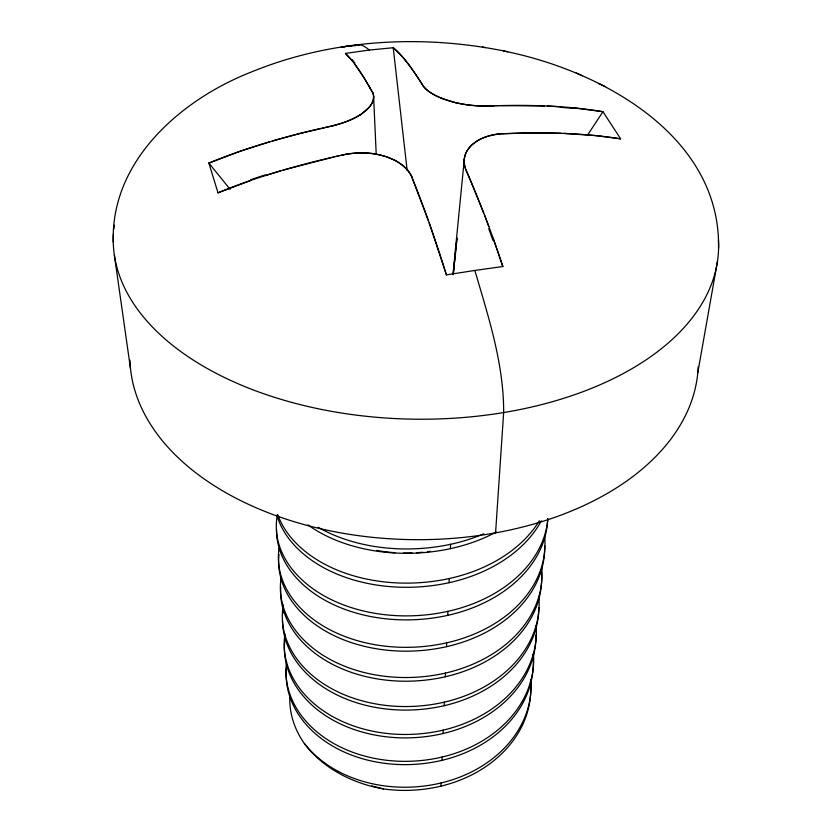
<?xml version="1.0" encoding="UTF-8"?>
<svg xmlns="http://www.w3.org/2000/svg" width="832" height="832" viewBox="0 0 832 832"><rect width="100%" height="100%" fill="white"/><g stroke="black" fill="none" stroke-linecap="round" stroke-linejoin="round"><path stroke-width="1.25" d="M718.578 248.123C720.564 135.086 600.184 70.158 503.682 51.002M371.727 785.897L383.531 788.923A121.586 94.671 -4.1 0 0 440.95 786.146L441.074 782.974A122.2 98.914 -3 0 0 528.133 707.522A122.564 100.11 2.4 0 0 530.868 679.702M286.478 668.034A123.396 91.77 -0.4 0 0 317.938 735.894A123.739 94.9 -4 0 0 441.979 760.334L442.104 757.037A124.363 99.258 -2.9 0 0 530.702 681.19A124.748 100.485 2.3 0 0 533.447 653.266M284.981 638.799A125.611 91.832 -0.3 0 0 316.67 709.134A125.965 95.056 -3.9 0 0 443.05 733.543L443.186 730.122A126.61 99.559 -2.8 0 0 533.354 653.89A127.005 100.828 2.3 0 0 536.11 625.872M282.537 620.63A127.91 91.832 -0.3 0 0 315.359 681.346A128.274 95.17 -3.7 0 0 444.153 705.702L444.298 702.156A128.939 99.83 -2.7 0 0 536.11 625.581A129.355 101.13 2.2 0 0 538.782 596.367M280.758 586.914A130.291 91.78 -0.3 0 0 313.997 652.486A130.666 95.233 -3.6 0 0 445.307 676.77L445.463 673.078A131.362 100.038 -2.6 0 0 538.97 596.19A131.789 101.379 2.2 0 0 541.642 566.904M278.99 554.549A132.756 91.645 -0.2 0 0 312.582 622.492A133.151 95.222 -3.5 0 0 446.514 646.682L446.67 642.834A133.869 100.194 -2.5 0 0 541.944 565.666A134.316 101.577 2.2 0 0 544.617 536.318M276.557 529.474A135.325 91.437 -0.2 0 0 311.116 591.282A135.73 95.139 -3.4 0 0 447.762 615.347L447.928 611.343A136.479 100.287 -2.4 0 0 545.033 533.926A136.937 101.712 2.1 0 0 547.851 518.918M276.921 515.393A137.987 91.135 -0.2 0 0 309.587 558.782A138.414 94.973 -3.3 0 0 449.072 582.702L449.238 578.521A139.194 100.308 -2.4 0 0 539.344 520.79M307.986 524.93A141.201 94.723 -3.3 0 0 450.424 548.652L450.601 544.294A142.012 100.246 -2.3 0 0 483.86 533.77M289.9 695.313C288.829 712.462 294.466 729.643 304.398 743.548A121.472 91.645 -0.4 0 0 318.999 758.534A121.857 94.713 -4.1 0 0 441.074 782.974M495.581 532.865L503.651 412.547C503.87 363.854 488.394 316.69 474.833 270.442L446.42 274.872A423.998 78.582 80 0 0 436.946 245.346A481.832 86.902 79.8 0 0 430.726 227.23L428.158 219.991A591.833 101.65 79.4 0 0 415.771 186.94L411.642 176.634M452.941 274.768L464.287 159.297M453.284 274.092L456.997 237.973L453.326 273.905M697.809 372.559L717.506 261.144M587.226 135.574L602.961 111.706L620.63 138.85A408.221 283.629 -22.2 0 0 590.054 135.065A465.681 317.252 -21.1 0 0 569.306 133.65L560.581 133.286A572.582 375.024 -19.4 0 0 517.119 133.203L502.268 133.754M369.408 107.058L360.339 114.826M476.32 141.502L471.401 145.309L467.74 149.739A55.64 33.249 12 0 0 465.473 168.823L470.122 179.514A588.38 116.418 79.2 0 1 483.402 212.202L484.786 215.79A485.056 100.495 79.7 0 1 494.083 240.895A421.512 89.981 79.9 0 1 502.85 266.521L474.833 270.442M354.817 45.874C359.798 42.588 365.539 46.862 369.335 50.055L393.224 47.726C405.631 58.334 414.378 72.342 423.155 85.925A52.697 21.237 6 0 0 484.619 105.986M331.386 157.508L329.982 157.83A574.278 376.927 -18.8 0 0 283.774 169.926L279.032 171.33A475.758 325.77 -18.8 0 0 247.395 181.584A413.473 290.846 -18.7 0 0 217.984 192.816L208.905 163.093L241.041 150.946L273.156 140.754A563.566 377.624 -18.7 0 1 318.313 129.022M217.984 192.837L250.89 180.398M265.429 175.562L280.29 170.966M269.745 141.762L263.9 143.52A460.782 322.722 -18.7 0 0 241.894 150.634A405.257 290.742 -18.6 0 0 208.905 163.072M283.296 170.082L334.214 156.853M272.678 140.899L299.666 133.546L332.415 125.871M335.795 125.06L335.452 125.143A50.128 22.776 -8.5 0 1 333.018 125.736M333.518 125.622L332.665 125.809M319.686 128.7L321.069 128.378M332.852 157.165L335.941 156.458M322.452 128.066L332.041 125.954M332.779 125.788L331.947 125.975M335.639 156.53L337.085 156.208M336.7 156.281L338.53 155.886M338.229 155.938L339.976 155.563M339.747 155.605L342.545 154.991M341.255 155.272L343.283 154.835M343.127 154.866L346.33 154.222A56.711 37.211 -6 0 1 378.019 154.513M343.491 154.783L344.23 154.627A52.842 34.559 -6 0 1 347.526 153.972M369.096 86.258A584.626 99.518 79.5 0 0 358.998 70.044L357.989 68.588A472.087 82.482 80.1 0 0 351.374 59.8A404.009 71.427 80.5 0 0 345.426 53.404L369.335 50.055M500.042 133.952L500.375 133.91A52.624 31.366 11.9 0 1 502.757 133.723L503.1 133.702M503.35 133.692L532.241 132.902L561.038 133.307M490.37 105.893L488.987 105.945M488.634 105.966L490.714 105.882M488.79 105.955L486.117 106.028A51.875 20.862 6.1 0 1 455.749 102.648M490.183 105.903L492.086 105.83M492.305 105.83L494.801 105.747M491.598 105.851L493.449 105.789M493.719 105.778L497.484 105.664M495.872 105.716L500.126 105.602M498.753 105.643L544.461 105.903M563.826 133.411L596.045 135.637L620.63 138.85M547.196 106.028L560.654 106.798M573.726 107.879L602.961 111.706A400.13 283.608 -22.3 0 0 576.846 108.17A462.426 320.819 -21 0 0 548.33 106.08L544.024 105.882A561.621 375.617 -19.4 0 0 501.426 105.57M507.77 51.761C422.687 33.904 331.604 38.979 250.838 72.207C180.929 99.663 110.687 160.805 113.256 242.018M482.373 47.06L485.42 47.622M378.03 154.502L386.09 156.634L393.39 159.64M455.697 102.71L440.814 98.03M576.347 72.977L582.369 75.795M598.354 83.346L605.29 86.59M345.426 53.425L352.071 60.663M208.905 163.093L230.121 189.322M355.066 64.532L363.979 77.719L372.726 92.789M423.311 86.154L419.422 80.038A581.599 114.046 79.4 0 0 408.294 64.054L406.078 61.225A463.174 93.34 80.1 0 0 400.858 55.058A401.856 81.858 80.5 0 0 393.224 47.705L407.139 170.362M369.096 86.258L370.053 87.901M370.094 87.963L372.466 92.238A53.695 24.284 -8.5 0 1 335.743 124.987M468.915 176.696L465.889 169.666A56.545 33.821 12 0 1 500.063 133.973M469.071 177.081L483.662 212.888M411.965 177.372L428.397 220.688M484.536 215.134L488.842 226.533M493.095 238.16L502.84 266.531M429.208 222.955L446.42 274.872M114.358 255.102L130.52 368.753M376.199 154.076L373.589 96.138M488.062 105.934A48.485 19.583 6.1 0 1 484.962 105.986M560.425 107.328A460.803 319.197 -20.9 0 1 573.487 108.389M488.717 228.717A482.81 99.289 79.6 0 1 492.929 240.334M718.422 240.354A302.702 176.082 0.9 0 1 416.062 419.203A302.702 176.082 0.9 0 1 113.402 234.239M113.818 229.081A302.702 176.082 0.9 0 1 114.296 225.233M698.194 366.85A284.222 180.232 0.9 0 1 413.057 539.656A284.222 180.232 0.9 0 1 129.938 360.204M383.531 788.923A121.285 95.69 0.9 0 1 304.398 743.548M496.257 532.033A141.658 100.256 -2.3 0 1 450.424 548.652M450.601 544.284A141.554 94.682 -3.3 0 1 318.136 527.259M541.33 520.832A138.85 100.308 -2.4 0 1 449.072 582.691M449.238 578.521A138.757 94.952 -3.3 0 1 309.39 554.632A138.33 91.094 -0.2 0 1 277.836 514.883M447.762 615.347A136.146 100.277 -2.4 0 0 544.638 537.961A136.604 101.691 2.1 0 0 547.706 518.565M447.928 611.333A136.053 95.129 -3.4 0 1 310.929 587.288A135.647 91.406 -0.2 0 1 277.389 514.738M446.514 646.682A133.546 100.183 -2.5 0 0 541.57 569.546A133.994 101.556 2.2 0 0 544.606 545.75M446.67 642.834A133.463 95.212 -3.5 0 1 312.406 618.654A133.068 91.624 -0.2 0 1 279.042 548.34M445.307 676.77A131.05 100.017 -2.6 0 0 538.606 599.924A131.477 101.348 2.2 0 0 541.278 570.648M445.463 673.078A130.967 95.233 -3.6 0 1 313.83 648.804A130.593 91.759 -0.3 0 1 281.195 577.242M444.153 705.702A128.648 99.798 -2.7 0 0 535.756 629.179A129.054 101.098 2.2 0 0 538.782 607.703M444.298 702.146A128.565 95.181 -3.7 0 1 315.193 677.799A128.201 91.832 -0.3 0 1 283.296 605.041M443.05 733.533A126.329 99.528 -2.8 0 0 533.021 657.363A126.714 100.786 2.3 0 0 536.016 634.858M443.186 730.111A126.246 95.077 -3.9 0 1 316.514 705.713A125.892 91.842 -0.3 0 1 284.929 634.182M441.979 760.334A124.093 99.216 -2.9 0 0 530.369 684.528A124.467 100.443 2.3 0 0 532.927 654.42M442.104 757.037A124.02 94.921 -4 0 1 317.782 732.607A123.666 91.78 -0.4 0 1 286.53 662.345M440.939 786.146A121.93 98.862 -3.1 0 0 527.821 710.746A122.294 100.058 2.4 0 0 530.473 681.845M347.922 154.055A57.678 37.814 -5.9 0 1 411.819 176.987M250.671 179.754A474.105 325.666 -18.8 0 1 265.231 174.907M351.926 59.436A469.778 82.628 80.2 0 1 354.91 63.19M430.123 551.335A114.338 77.324 -4.2 0 1 427.606 551.678M422.833 552.23A114.338 77.324 -4.2 0 1 416.822 552.718M412.017 552.958A114.338 77.324 -4.2 0 1 403.458 553.051M394.94 552.698A114.338 77.324 -4.2 0 1 376.698 550.41M282.87 613.35A127.91 91.832 -0.3 0 1 283.15 610.969M535.444 626.038A126.714 100.786 2.3 0 1 535.683 628.243M360.11 114.764A53.102 23.837 -8.6 0 1 333.434 125.476M372.84 92.768A52.822 23.91 -8.6 0 1 369.314 107.047M393.453 159.578A57.013 37.419 -6.3 0 1 411.788 176.592M441.054 97.926A52.104 20.914 6.3 0 1 423.384 86.154M476.268 141.471A55.879 33.571 12.1 0 1 502.154 133.536M344.812 46.582L341.214 47.122L359.965 44.751L344.812 46.582"/></g></svg>
